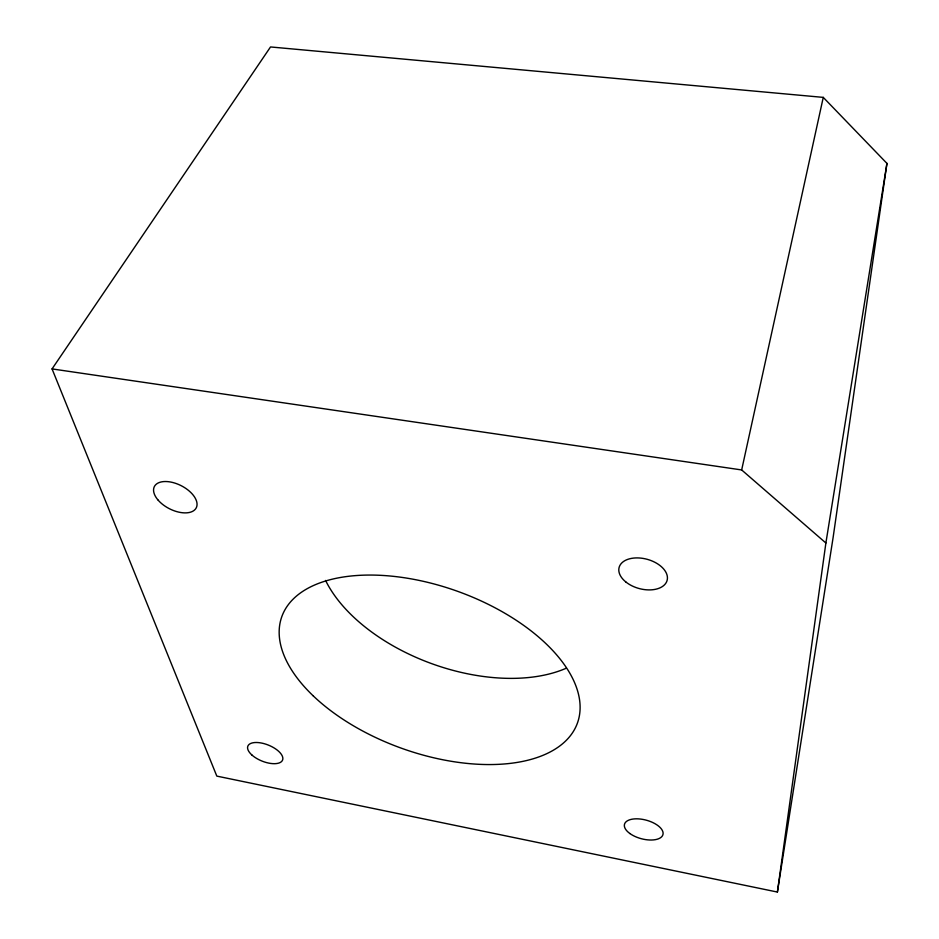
<?xml version="1.0" encoding="UTF-8"?>
<svg xmlns="http://www.w3.org/2000/svg" width="939" height="939" viewBox="0 0 939 939"><rect width="100%" height="100%" fill="white"/><g stroke="black" fill="none" stroke-linecap="round" stroke-linejoin="round"><path stroke-width="1.41" d="M777.398 892.05L825.886 543.012L886.944 163.386L823.268 97.386L270.526 46.95L52.056 368.91L216.815 776.107L777.398 892.05L833.104 537.589L886.944 163.386M825.886 543.012L741.669 469.946L823.268 97.386M52.056 368.91L741.669 469.946M566.064 668.298A149.641 86.564 19.9 0 1 325.575 580.443M629.881 833.527A19.919 9.601 15 0 0 662.406 835.839A19.919 9.601 15 0 0 638.86 818.902A19.919 9.601 15 0 0 629.881 833.527M251.887 754.991A18.71 8.604 21.9 0 0 281.888 761.189A18.71 8.604 21.9 0 0 261.852 743.113A18.71 8.604 21.9 0 0 251.887 754.991M157.799 499.759A23.487 12.935 26.9 0 0 195.23 509.337A23.487 12.935 26.9 0 0 172.882 482.529A23.487 12.935 26.9 0 0 157.799 499.759M625.738 581.875A24.848 15.153 15.1 0 0 666.537 581.945A24.848 15.153 15.1 0 0 637.088 557.907A24.848 15.153 15.1 0 0 625.738 581.875M313.297 695.94A157.095 83.325 19.8 0 0 570.419 735.671A157.095 83.325 19.8 0 0 405.096 577.861A157.095 83.325 19.8 0 0 313.297 695.94"/></g></svg>
